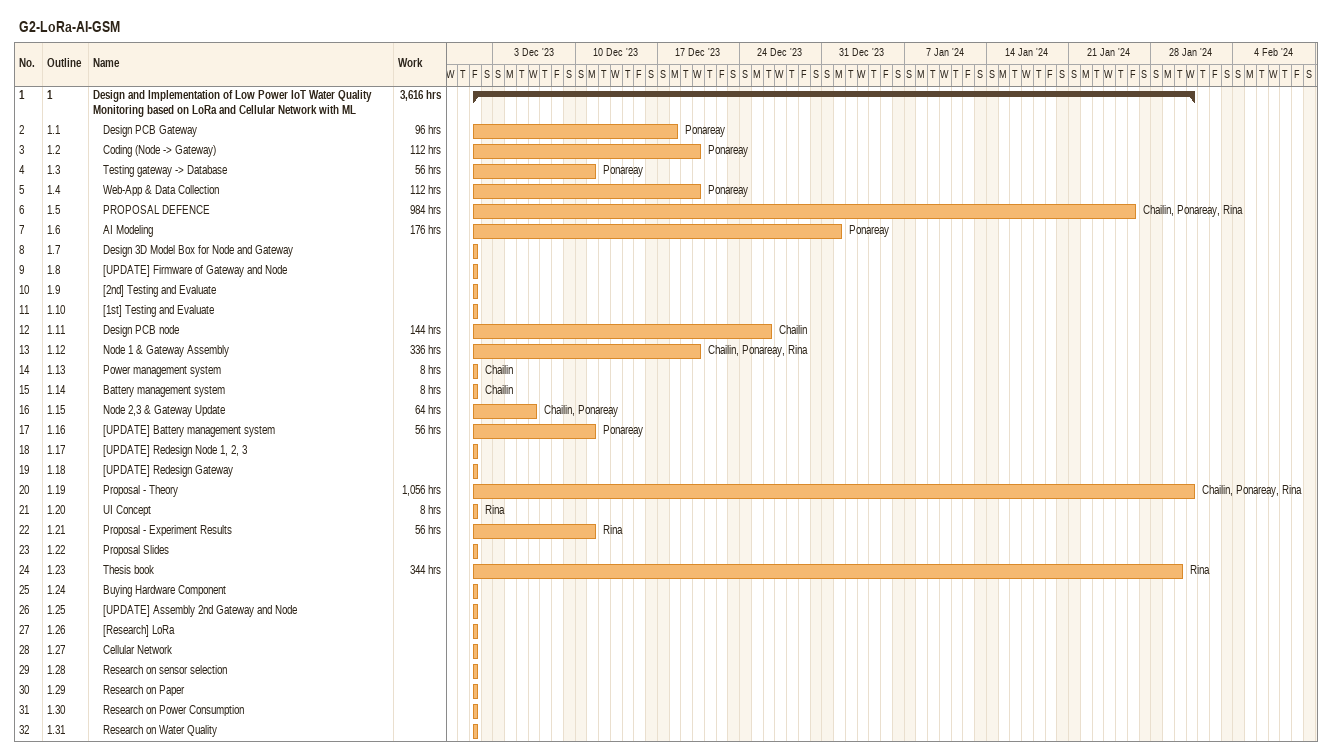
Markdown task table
G2-LoRa-AI-GSM

| ID | WBS | Task | Start | Finish | Resources | Work (h) |
|---|---|---|---|---|---|---|
| 1 | 1 | **Design and Implementation of Low Power IoT Water Quality Monitoring based on LoRa and Cellular Network with ML** | 2023-12-01 | 2024-01-31 |  | 3616 |
| 2 | 1.1 | Design PCB Gateway | 2023-12-01 | 2023-12-18 | Ponareay | 96 |
| 3 | 1.2 | Coding (Node -> Gateway) | 2023-12-01 | 2023-12-20 | Ponareay | 112 |
| 4 | 1.3 | Testing gateway -> Database | 2023-12-01 | 2023-12-11 | Ponareay | 56 |
| 5 | 1.4 | Web-App & Data Collection | 2023-12-01 | 2023-12-20 | Ponareay | 112 |
| 6 | 1.5 | PROPOSAL DEFENCE | 2023-12-01 | 2024-01-26 | Chailin, Ponareay, Rina | 984 |
| 7 | 1.6 | AI Modeling | 2023-12-01 | 2024-01-01 | Ponareay | 176 |
| 8 | 1.7 | Design 3D Model Box for Node and Gateway | 2023-12-01 | 2023-12-01 |  |  |
| 9 | 1.8 | [UPDATE] Firmware of Gateway and Node | 2023-12-01 | 2023-12-01 |  |  |
| 10 | 1.9 | [2nd] Testing and Evaluate | 2023-12-01 | 2023-12-01 |  |  |
| 11 | 1.10 | [1st] Testing and Evaluate | 2023-12-01 | 2023-12-01 |  |  |
| 12 | 1.11 | Design PCB node | 2023-12-01 | 2023-12-26 | Chailin | 144 |
| 13 | 1.12 | Node 1 & Gateway Assembly | 2023-12-01 | 2023-12-20 | Chailin, Ponareay, Rina | 336 |
| 14 | 1.13 | Power management system | 2023-12-01 | 2023-12-01 | Chailin | 8 |
| 15 | 1.14 | Battery management system | 2023-12-01 | 2023-12-01 | Chailin | 8 |
| 16 | 1.15 | Node 2,3 & Gateway Update | 2023-12-01 | 2023-12-06 | Chailin, Ponareay | 64 |
| 17 | 1.16 | [UPDATE] Battery management system | 2023-12-01 | 2023-12-11 | Ponareay | 56 |
| 18 | 1.17 | [UPDATE] Redesign Node 1, 2, 3 | 2023-12-01 | 2023-12-01 |  |  |
| 19 | 1.18 | [UPDATE] Redesign Gateway | 2023-12-01 | 2023-12-01 |  |  |
| 20 | 1.19 | Proposal - Theory | 2023-12-01 | 2024-01-31 | Chailin, Ponareay, Rina | 1056 |
| 21 | 1.20 | UI Concept | 2023-12-01 | 2023-12-01 | Rina | 8 |
| 22 | 1.21 | Proposal - Experiment Results | 2023-12-01 | 2023-12-11 | Rina | 56 |
| 23 | 1.22 | Proposal Slides | 2023-12-01 | 2023-12-01 |  |  |
| 24 | 1.23 | Thesis book | 2023-12-01 | 2024-01-30 | Rina | 344 |
| 25 | 1.24 | Buying Hardware Component | 2023-12-01 | 2023-12-01 |  |  |
| 26 | 1.25 | [UPDATE] Assembly 2nd Gateway and Node | 2023-12-01 | 2023-12-01 |  |  |
| 27 | 1.26 | [Research] LoRa | 2023-12-01 | 2023-12-01 |  |  |
| 28 | 1.27 | Cellular Network | 2023-12-01 | 2023-12-01 |  |  |
| 29 | 1.28 | Research on sensor selection | 2023-12-01 | 2023-12-01 |  |  |
| 30 | 1.29 | Research on Paper | 2023-12-01 | 2023-12-01 |  |  |
| 31 | 1.30 | Research on Power Consumption | 2023-12-01 | 2023-12-01 |  |  |
| 32 | 1.31 | Research on Water Quality | 2023-12-01 | 2023-12-01 |  |  |
